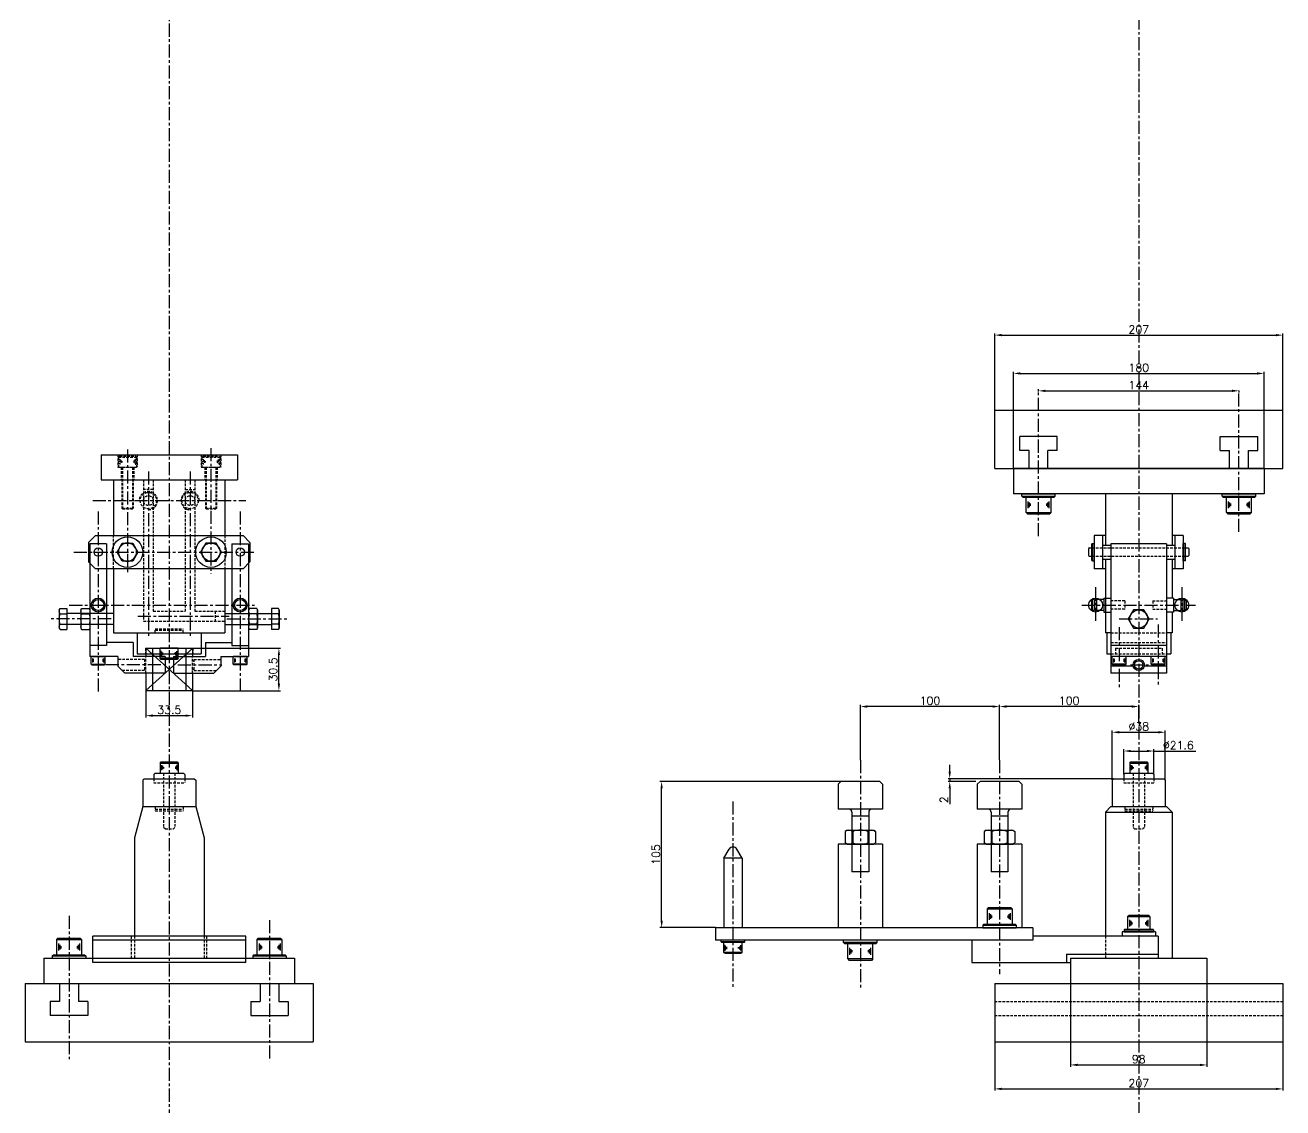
# Model space of a CAD drawing. Extents: x -13768 to 18086, y -10615 to 1188.
# Drawn here: x 9128 to 10031, y -3606 to -2828 of the extents above; entities that cross this region are included whole.
import ezdxf

# ---------------------------------------------------------------- set-up
doc = ezdxf.new("R2010")
doc.units = 0
doc.header["$LTSCALE"] = 7.5
doc.header["$MEASUREMENT"] = 0
doc.linetypes.add('CENTER', pattern=[2, 1.25, -0.25, 0.25, -0.25])
doc.linetypes.add('HIDDEN', pattern=[0.375, 0.25, -0.125])
doc.layers.get('0').update_dxf_attribs({"linetype": 'CONTINUOUS'})
doc.layers.get('DEFPOINTS').update_dxf_attribs({"linetype": 'CONTINUOUS'})
for name, color, linetype in [('CL', 1, 'CENTER'), ('CO', 3, 'CONTINUOUS'), ('CUPLA A SOLDAR', 5, 'CONTINUOUS'), ('FI', 1, 'CONTINUOUS'), ('OC', 1, 'HIDDEN')]:
    doc.layers.add(name, color=color, linetype=linetype)
doc.styles.add('ROMANS', font='ROMANS.SHX')
doc.dimstyles.new('2CON5', dxfattribs={"dimscale": 2.5, "dimtxt": 2.3, "dimasz": 2, "dimexe": 0.5, "dimexo": 0.0625, "dimgap": 0.5, "dimtad": 1, "dimdec": 4, "dimdsep": 46, "dimtxsty": 'ROMANS', "dimcen": -2, "dimclrt": 7, "dimadec": 0, "dimazin": 0, "dimtfac": 0.869565, "dimtdec": 4, "dimtmove": 0, "dimatfit": 3, "dimfxl": 1, "dimtolj": 1, "dimarcsym": 0})

# ---------------------------------------------------------------- blocks, each defined once
blk = doc.blocks.new('08912L')
for p, q in [((-6.5, 7.2), (-5.7, 8)), ((-6.5, 7.2), (-6.5, 0)), ((-6.5, 0), (6.5, 0)), ((-5.7, 8), (5.7, 8)), ((5.7, 8), (6.5, 7.2)), ((6.5, 7.2), (6.5, 0))]:
    blk.add_line(p, q)
at = {"color": 1}
for p, q in [((-6.5, 7.2), (6.5, 7.2)), ((-5.56, 5.75), (-5.56, 2.02)), ((-4.81, 5.13), (-4.81, 2.89)), ((-4.07, 4.39), (-4.07, 3.39)), ((4.52, 4.76), (4.52, 3.14)), ((5.26, 5.51), (5.26, 2.52)), ((5.76, 6.13), (5.76, 1.78))]:
    blk.add_line(p, q, dxfattribs=at)
blk = doc.blocks.new('06912L')
for p, q in [((-5, 5.5), (-4.5, 6)), ((-5, 5.5), (-5, 0)), ((-5, 0), (5, 0)), ((-4.5, 6), (4.5, 6)), ((5, 5.5), (4.5, 6)), ((5, 5.5), (5, 0))]:
    blk.add_line(p, q)
at = {"color": 1}
for p, q in [((-5, 5.5), (5, 5.5)), ((-3.95, 4.33), (-3.95, 1.3)), ((-3.49, 3.73), (-3.49, 1.75)), ((3.49, 3.73), (3.49, 1.75)), ((3.95, 4.33), (3.95, 1.3))]:
    blk.add_line(p, q, dxfattribs=at)
blk = doc.blocks.new('08934L')
for p, q in [((-6.5, 6.5), (-7.51, 5.92)), ((-7.51, 5.92), (-7.51, 0.58)), ((-6.5, 0), (-7.51, 0.58)), ((-6.5, 6.5), (-3.75, 6.5)), ((-6.5, 0), (-3.75, 0)), ((-3.75, 6.5), (3.75, 6.5)), ((-3.75, 5.92), (-3.75, 0.58)), ((-3.75, 0), (3.75, 0)), ((3.75, 6.5), (6.5, 6.5)), ((3.75, 5.92), (3.75, 0.58)), ((3.75, 0), (6.5, 0)), ((6.5, 6.5), (7.51, 5.92)), ((6.5, 0), (7.51, 0.58)), ((7.51, 5.92), (7.51, 0.58))]:
    blk.add_line(p, q)
for centre, radius, start, end in [((-5.63, 3.18), 3.32, 55.61575, 124.38425), ((-5.63, 3.32), 3.32, 235.61575, 304.38425), ((0, -5.92), 12.42, 72.41205, 107.58795), ((0, 12.42), 12.42, 252.41205, 287.58795), ((5.63, 3.18), 3.32, 55.61575, 124.38425), ((5.63, 3.32), 3.32, 235.61575, 304.38425)]:
    blk.add_arc(centre, radius, start, end)
blk = doc.blocks.new('08933L')
for p, q in [((-6.5, 5.5), (-7.51, 4.92)), ((-7.51, 4.92), (-7.51, 0)), ((-7.51, 0), (7.51, 0)), ((-6.5, 5.5), (-3.75, 5.5)), ((-3.75, 5.5), (3.75, 5.5)), ((-3.75, 4.92), (-3.75, 0)), ((3.75, 5.5), (6.5, 5.5)), ((3.75, 4.92), (3.75, 0)), ((6.5, 5.5), (7.51, 4.92)), ((7.51, 4.92), (7.51, 0))]:
    blk.add_line(p, q)
for centre, radius, start, end in [((-5.63, 2.18), 3.32, 55.61575, 124.38425), ((0, -6.92), 12.42, 72.41205, 107.58795), ((5.63, 2.18), 3.32, 55.61575, 124.38425)]:
    blk.add_arc(centre, radius, start, end)
blk = doc.blocks.new('08933S')
blk.add_lwpolyline([(-3.75, -6.5), (3.75, -6.5), (7.51, 0), (3.75, 6.5), (-3.75, 6.5), (-7.51, 0)], close=True)
at = {"color": 1}
blk.add_circle((0, 0), 6.5, dxfattribs=at)
blk = doc.blocks.new('08125')
for p, q in [((-8.5, 1.1), (-8, 1.6)), ((-8.5, 1.1), (-8.5, 0)), ((-8.5, 0), (8.5, 0)), ((-8, 1.6), (8, 1.6)), ((8, 1.6), (8.5, 1.1)), ((8.5, 1.1), (8.5, 0))]:
    blk.add_line(p, q)
at = {"color": 1}
blk.add_line((-8.5, 1.1), (8.5, 1.1), dxfattribs=at)
blk = doc.blocks.new('12125')
for p, q in [((-12, 1.7), (-11.2, 2.5)), ((-12, 1.7), (-12, 0)), ((-12, 0), (12, 0)), ((-11.2, 2.5), (11.2, 2.5)), ((11.2, 2.5), (12, 1.7)), ((12, 1.7), (12, 0))]:
    blk.add_line(p, q)
at = {"color": 1}
blk.add_line((-12, 1.7), (12, 1.7), dxfattribs=at)
blk = doc.blocks.new('12912L')
for p, q in [((-9, 11), (-8, 12)), ((-9, 11), (-9, 0)), ((-8, 12), (8, 12)), ((9, 11), (8, 12)), ((9, 11), (9, 0)), ((-9, 0), (9, 0))]:
    blk.add_line(p, q)
at = {"color": 1}
for p, q in [((-9, 11), (9, 11)), ((-7.47, 8.01), (-7.47, 3.03)), ((-6.47, 7.16), (-6.47, 3.89)), ((-5.76, 6.16), (-5.76, 4.6)), ((5.9, 6.16), (5.9, 4.6)), ((6.61, 7.16), (6.61, 3.89)), ((7.61, 8.01), (7.61, 3.03))]:
    blk.add_line(p, q, dxfattribs=at)
blk = doc.blocks.new('10125')
for p, q in [((-10.5, 1.5), (-10, 2)), ((-10.5, 1.5), (-10.5, 0)), ((-10.5, 0), (10.5, 0)), ((-10, 2), (10, 2)), ((10, 2), (10.5, 1.5)), ((10.5, 1.5), (10.5, 0))]:
    blk.add_line(p, q)
at = {"color": 1}
blk.add_line((-10.5, 1.5), (10.5, 1.5), dxfattribs=at)
blk = doc.blocks.new('10912L')
for p, q in [((-8, 9), (-7, 10)), ((-7, 10), (7, 10)), ((8, 9), (7, 10)), ((-8, 9), (-8, 0)), ((-8, 0), (8, 0)), ((8, 9), (8, 0))]:
    blk.add_line(p, q)
at = {"color": 1}
for p, q in [((-8, 9), (8, 9)), ((-6.61, 6.73), (-6.61, 1.75)), ((-5.62, 5.88), (-5.62, 2.61)), ((-4.91, 4.88), (-4.91, 3.32)), ((4.91, 4.88), (4.91, 3.32)), ((5.62, 5.88), (5.62, 2.61)), ((6.61, 6.73), (6.61, 1.75))]:
    blk.add_line(p, q, dxfattribs=at)
blk = doc.blocks.new('06125')
for p, q in [((-5.95, 1.6), (-6.25, 1.3)), ((-6.25, 1.3), (-6.25, 0)), ((-6.25, 0), (6.25, 0)), ((-5.95, 1.6), (5.95, 1.6)), ((5.95, 1.6), (6.25, 1.3)), ((6.25, 1.3), (6.25, 0))]:
    blk.add_line(p, q)
at = {"color": 1}
blk.add_line((-6.25, 1.3), (6.25, 1.3), dxfattribs=at)
blk = doc.blocks.new('*D604')
at = {"layer": 'CO', "color": 0, "lineweight": -2}
for p, q in [((9824.15, -3104.52), (9824.15, -3049.55)), ((9829.15, -3050.8), (10026.15, -3050.8)), ((10031.15, -3104.52), (10031.15, -3049.55))]:
    blk.add_line(p, q, dxfattribs=at)
at = {"layer": 'CO', "color": 0}
for points in [[(9829.15, -3049.97), (9829.15, -3051.63), (9824.15, -3050.8)], [(10026.15, -3049.97), (10026.15, -3051.63), (10031.15, -3050.8)]]:
    blk.add_solid(points, dxfattribs=at)
at = {"layer": 'DEFPOINTS', "color": 0}
for p in [(10031.15, -3050.8), (9824.15, -3104.68), (10031.15, -3104.68)]:
    blk.add_point(p, dxfattribs=at)
at = {"layer": 'CO', "color": 7, "insert": (9927.65, -3046.68), "char_height": 5.75, "attachment_point": 5, "style": 'ROMANS'}
blk.add_mtext('\\A1;207', dxfattribs=at)
blk = doc.blocks.new('*D605')
at = {"layer": 'CO', "color": 0, "lineweight": -2}
for p, q in [((9824.15, -3558.57), (9824.15, -3593.47)), ((10031.15, -3558.57), (10031.15, -3593.47)), ((9829.15, -3592.22), (10026.15, -3592.22))]:
    blk.add_line(p, q, dxfattribs=at)
at = {"layer": 'CO', "color": 0}
for points in [[(9829.15, -3591.39), (9829.15, -3593.05), (9824.15, -3592.22)], [(10026.15, -3591.39), (10026.15, -3593.05), (10031.15, -3592.22)]]:
    blk.add_solid(points, dxfattribs=at)
at = {"layer": 'DEFPOINTS', "color": 0}
for p in [(9824.15, -3558.41), (10031.15, -3558.41), (10031.15, -3592.22)]:
    blk.add_point(p, dxfattribs=at)
at = {"layer": 'CO', "color": 7, "insert": (9927.65, -3588.1), "char_height": 5.75, "attachment_point": 5, "style": 'ROMANS'}
blk.add_mtext('\\A1;207', dxfattribs=at)
blk = doc.blocks.new('*D606')
at = {"layer": 'CO', "color": 0, "lineweight": -2}
for p, q in [((9878.65, -3516.57), (9878.65, -3576.26)), ((9976.65, -3516.57), (9976.65, -3576.26)), ((9883.65, -3575.01), (9971.65, -3575.01))]:
    blk.add_line(p, q, dxfattribs=at)
at = {"layer": 'CO', "color": 0}
for points in [[(9883.65, -3574.17), (9883.65, -3575.84), (9878.65, -3575.01)], [(9971.65, -3574.17), (9971.65, -3575.84), (9976.65, -3575.01)]]:
    blk.add_solid(points, dxfattribs=at)
at = {"layer": 'DEFPOINTS', "color": 0}
for p in [(9878.65, -3516.41), (9976.65, -3516.41), (9976.65, -3575.01)]:
    blk.add_point(p, dxfattribs=at)
at = {"layer": 'CO', "color": 7, "insert": (9927.65, -3570.88), "char_height": 5.75, "attachment_point": 5, "style": 'ROMANS'}
blk.add_mtext('\\A1;98', dxfattribs=at)
blk = doc.blocks.new('*D607')
at = {"layer": 'CO', "color": 0, "lineweight": -2}
for p, q in [((9837.65, -3146.52), (9837.65, -3077.06)), ((9842.65, -3078.31), (10012.65, -3078.31)), ((10017.65, -3146.52), (10017.65, -3077.06))]:
    blk.add_line(p, q, dxfattribs=at)
at = {"layer": 'CO', "color": 0}
for points in [[(9842.65, -3077.48), (9842.65, -3079.15), (9837.65, -3078.31)], [(10012.65, -3077.48), (10012.65, -3079.15), (10017.65, -3078.31)]]:
    blk.add_solid(points, dxfattribs=at)
at = {"layer": 'DEFPOINTS', "color": 0}
for p in [(10017.65, -3078.31), (9837.65, -3146.68), (10017.65, -3146.68)]:
    blk.add_point(p, dxfattribs=at)
at = {"layer": 'CO', "color": 7, "insert": (9927.65, -3074.19), "char_height": 5.75, "attachment_point": 5, "style": 'ROMANS'}
blk.add_mtext('\\A1;180', dxfattribs=at)
blk = doc.blocks.new('*D608')
at = {"layer": 'CO', "color": 0, "lineweight": -2}
for p, q in [((9855.65, -3091.19), (9855.65, -3089.57)), ((9860.65, -3090.82), (9994.65, -3090.82)), ((9999.65, -3090.84), (9999.65, -3092.07))]:
    blk.add_line(p, q, dxfattribs=at)
at = {"layer": 'CO', "color": 0}
for points in [[(9860.65, -3089.98), (9860.65, -3091.65), (9855.65, -3090.82)], [(9994.65, -3089.98), (9994.65, -3091.65), (9999.65, -3090.82)]]:
    blk.add_solid(points, dxfattribs=at)
at = {"layer": 'DEFPOINTS', "color": 0}
for p in [(9855.65, -3091.34), (9999.65, -3090.69), (9999.65, -3090.82)]:
    blk.add_point(p, dxfattribs=at)
at = {"layer": 'CO', "color": 7, "insert": (9927.65, -3086.69), "char_height": 5.75, "attachment_point": 5, "style": 'ROMANS'}
blk.add_mtext('\\A1;144', dxfattribs=at)
blk = doc.blocks.new('*D609')
at = {"layer": 'CO', "color": 0, "lineweight": -2}
for p, q in [((9908.65, -3370.26), (9908.65, -3334.8)), ((9913.65, -3336.05), (9941.65, -3336.05)), ((9946.65, -3370.26), (9946.65, -3334.8))]:
    blk.add_line(p, q, dxfattribs=at)
at = {"layer": 'CO', "color": 0}
for points in [[(9913.65, -3335.21), (9913.65, -3336.88), (9908.65, -3336.05)], [(9941.65, -3335.21), (9941.65, -3336.88), (9946.65, -3336.05)]]:
    blk.add_solid(points, dxfattribs=at)
at = {"layer": 'DEFPOINTS', "color": 0}
for p in [(9946.65, -3336.05), (9908.65, -3370.41), (9946.65, -3370.41)]:
    blk.add_point(p, dxfattribs=at)
at = {"layer": 'CO', "color": 7, "insert": (9927.65, -3331.92), "char_height": 5.75, "attachment_point": 5, "style": 'ROMANS'}
blk.add_mtext('\\A1;%%C38', dxfattribs=at)
blk = doc.blocks.new('*D610')
at = {"layer": 'CO', "color": 0, "lineweight": -2}
for p, q in [((9916.85, -3366.26), (9916.85, -3348.28)), ((9921.85, -3349.53), (9933.45, -3349.53)), ((9938.45, -3366.26), (9938.45, -3348.28)), ((9938.45, -3349.53), (9968.68, -3349.53))]:
    blk.add_line(p, q, dxfattribs=at)
at = {"layer": 'CO', "color": 0}
for points in [[(9921.85, -3348.7), (9921.85, -3350.36), (9916.85, -3349.53)], [(9933.45, -3348.7), (9933.45, -3350.36), (9938.45, -3349.53)]]:
    blk.add_solid(points, dxfattribs=at)
at = {"layer": 'DEFPOINTS', "color": 0}
for p in [(9938.45, -3349.53), (9916.85, -3366.41), (9938.45, -3366.41)]:
    blk.add_point(p, dxfattribs=at)
at = {"layer": 'CO', "color": 7, "insert": (9956.07, -3345.41), "char_height": 5.75, "attachment_point": 5, "style": 'ROMANS'}
blk.add_mtext('\\A1;%%C21.6', dxfattribs=at)
blk = doc.blocks.new('*D611')
at = {"layer": 'CO', "color": 0, "lineweight": -2}
for p, q in [((9791.87, -3364.41), (9791.87, -3359.41)), ((9909.5, -3369.41), (9790.62, -3369.41)), ((9791.87, -3369.41), (9791.87, -3371.41)), ((9810.5, -3371.41), (9790.62, -3371.41)), ((9791.87, -3376.41), (9791.87, -3387.75))]:
    blk.add_line(p, q, dxfattribs=at)
at = {"layer": 'CO', "color": 0}
for points in [[(9791.03, -3364.41), (9792.7, -3364.41), (9791.87, -3369.41)], [(9791.03, -3376.41), (9792.7, -3376.41), (9791.87, -3371.41)]]:
    blk.add_solid(points, dxfattribs=at)
at = {"layer": 'DEFPOINTS', "color": 0}
for p in [(9909.65, -3369.41), (9791.87, -3371.41), (9810.65, -3371.41)]:
    blk.add_point(p, dxfattribs=at)
at = {"layer": 'CO', "color": 7, "insert": (9787.74, -3384.58), "char_height": 5.75, "attachment_point": 5, "rotation": 90, "style": 'ROMANS'}
blk.add_mtext('\\A1;2', dxfattribs=at)
blk = doc.blocks.new('*D612')
at = {"layer": 'CO', "color": 0, "lineweight": -2}
for p, q in [((9827.65, -3355.95), (9827.65, -3316.33)), ((9922.65, -3317.58), (9832.65, -3317.58)), ((9927.65, -3328.89), (9927.65, -3316.33))]:
    blk.add_line(p, q, dxfattribs=at)
at = {"layer": 'CO', "color": 0}
for points in [[(9832.65, -3316.74), (9832.65, -3318.41), (9827.65, -3317.58)], [(9922.65, -3316.74), (9922.65, -3318.41), (9927.65, -3317.58)]]:
    blk.add_solid(points, dxfattribs=at)
at = {"layer": 'DEFPOINTS', "color": 0}
for p in [(9827.65, -3317.58), (9927.65, -3329.05), (9827.65, -3356.11)]:
    blk.add_point(p, dxfattribs=at)
at = {"layer": 'CO', "color": 7, "insert": (9877.65, -3313.45), "char_height": 5.75, "attachment_point": 5, "style": 'ROMANS'}
blk.add_mtext('\\A1;100', dxfattribs=at)
blk = doc.blocks.new('*D613')
at = {"layer": 'CO', "color": 0, "lineweight": -2}
for p, q in [((9727.65, -3356.03), (9727.65, -3316.33)), ((9822.65, -3317.58), (9732.65, -3317.58)), ((9827.65, -3355.79), (9827.65, -3316.33))]:
    blk.add_line(p, q, dxfattribs=at)
at = {"layer": 'CO', "color": 0}
for points in [[(9732.65, -3316.74), (9732.65, -3318.41), (9727.65, -3317.58)], [(9822.65, -3316.74), (9822.65, -3318.41), (9827.65, -3317.58)]]:
    blk.add_solid(points, dxfattribs=at)
at = {"layer": 'DEFPOINTS', "color": 0}
for p in [(9727.65, -3317.58), (9727.65, -3356.18), (9827.65, -3355.95)]:
    blk.add_point(p, dxfattribs=at)
at = {"layer": 'CO', "color": 7, "insert": (9777.65, -3313.45), "char_height": 5.75, "attachment_point": 5, "style": 'ROMANS'}
blk.add_mtext('\\A1;100', dxfattribs=at)
blk = doc.blocks.new('*D614')
at = {"layer": 'CO', "color": 0, "lineweight": -2}
for p, q in [((9713.5, -3371.41), (9583.67, -3371.41)), ((9584.92, -3471.41), (9584.92, -3376.41)), ((9623.5, -3476.41), (9583.67, -3476.41))]:
    blk.add_line(p, q, dxfattribs=at)
at = {"layer": 'CO', "color": 0}
for points in [[(9584.09, -3376.41), (9585.76, -3376.41), (9584.92, -3371.41)], [(9584.09, -3471.41), (9585.76, -3471.41), (9584.92, -3476.41)]]:
    blk.add_solid(points, dxfattribs=at)
at = {"layer": 'DEFPOINTS', "color": 0}
for p in [(9584.92, -3371.41), (9713.65, -3371.41), (9623.65, -3476.41)]:
    blk.add_point(p, dxfattribs=at)
at = {"layer": 'CO', "color": 7, "insert": (9580.8, -3423.91), "char_height": 5.75, "attachment_point": 5, "rotation": 90, "style": 'ROMANS'}
blk.add_mtext('\\A1;105', dxfattribs=at)
blk = doc.blocks.new('*D615')
at = {"layer": 'CO', "color": 0, "lineweight": -2}
for p, q in [((9214.45, -3306.33), (9214.45, -3325.37)), ((9247.95, -3306.33), (9247.95, -3325.37)), ((9219.45, -3324.12), (9242.95, -3324.12))]:
    blk.add_line(p, q, dxfattribs=at)
at = {"layer": 'CO', "color": 0}
for points in [[(9219.45, -3323.29), (9219.45, -3324.96), (9214.45, -3324.12)], [(9242.95, -3323.29), (9242.95, -3324.96), (9247.95, -3324.12)]]:
    blk.add_solid(points, dxfattribs=at)
at = {"layer": 'DEFPOINTS', "color": 0}
for p in [(9214.45, -3306.18), (9247.95, -3306.18), (9247.95, -3324.12)]:
    blk.add_point(p, dxfattribs=at)
at = {"layer": 'CO', "color": 7, "insert": (9231.2, -3320), "char_height": 5.75, "attachment_point": 5, "style": 'ROMANS'}
blk.add_mtext('\\A1;33.5', dxfattribs=at)
blk = doc.blocks.new('*D616')
at = {"layer": 'CO', "color": 0, "lineweight": -2}
for p, q in [((9248.1, -3275.68), (9311.21, -3275.68)), ((9309.96, -3301.18), (9309.96, -3280.68)), ((9248.1, -3306.18), (9311.21, -3306.18))]:
    blk.add_line(p, q, dxfattribs=at)
at = {"layer": 'CO', "color": 0}
for points in [[(9309.13, -3280.68), (9310.79, -3280.68), (9309.96, -3275.68)], [(9309.13, -3301.18), (9310.79, -3301.18), (9309.96, -3306.18)]]:
    blk.add_solid(points, dxfattribs=at)
at = {"layer": 'DEFPOINTS', "color": 0}
for p in [(9247.95, -3275.68), (9309.96, -3275.68), (9247.95, -3306.18)]:
    blk.add_point(p, dxfattribs=at)
at = {"layer": 'CO', "color": 7, "insert": (9305.83, -3290.93), "char_height": 5.75, "attachment_point": 5, "rotation": 90, "style": 'ROMANS'}
blk.add_mtext('\\A1;30.5', dxfattribs=at)
blk = doc.blocks.new('12934L')
for p, q in [((-9.5, 10), (-10.97, 9.15)), ((-10.97, 9.15), (-10.97, 0.85)), ((-9.5, 10), (-5.48, 10)), ((-5.48, 10), (5.48, 10)), ((-5.48, 9.15), (-5.48, 0.85)), ((5.48, 10), (9.5, 10)), ((5.48, 9.15), (5.48, 0.85)), ((9.5, 10), (10.97, 9.15)), ((10.97, 9.15), (10.97, 0.85)), ((-9.5, 0), (-10.97, 0.85)), ((-9.5, 0), (-5.48, 0)), ((-5.48, 0), (5.48, 0)), ((5.48, 0), (9.5, 0)), ((9.5, 0), (10.97, 0.85))]:
    blk.add_line(p, q)
for centre, radius, start, end in [((-8.23, 5.14), 4.86, 55.61575, 124.38425), ((0, -8.15), 18.15, 72.41205, 107.58795), ((8.23, 5.14), 4.86, 55.61575, 124.38425), ((-8.23, 4.86), 4.86, 235.61575, 304.38425), ((0, 18.15), 18.15, 252.41205, 287.58795), ((8.23, 4.86), 4.86, 235.61575, 304.38425)]:
    blk.add_arc(centre, radius, start, end)

msp = doc.modelspace()

# ---------------------------------------------------------------- linework, layer by layer
for p, q in [((9824.15354, -3146.67667), (9824.15354, -3104.67667)), ((9824.15354, -3104.67667), (10031.15354, -3104.67667)), ((10031.15354, -3146.67667), (10031.15354, -3104.67667)), ((9842.15354, -3133.67667), (9842.15354, -3123.67667)), ((9869.15354, -3123.67667), (9842.15354, -3123.67667)), ((9869.15354, -3133.67667), (9869.15354, -3123.67667)), ((9986.15354, -3133.67667), (9986.15354, -3123.67667)), ((9986.15354, -3123.67667), (10013.15354, -3123.67667)), ((10013.15354, -3133.67667), (10013.15354, -3123.67667)), ((9848.90354, -3133.67667), (9842.15354, -3133.67667)), ((9848.90354, -3146.67667), (9848.90354, -3133.67667)), ((9862.40354, -3146.67667), (9862.40354, -3133.67667)), ((9869.15354, -3133.67667), (9862.40354, -3133.67667)), ((9986.15354, -3133.67667), (9992.90354, -3133.67667)), ((9992.90354, -3146.67667), (9992.90354, -3133.67667)), ((10006.40354, -3146.67667), (10006.40354, -3133.67667)), ((10006.40354, -3133.67667), (10013.15354, -3133.67667)), ((9182.19621, -3136.67667), (9182.19621, -3154.67667)), ((9182.19621, -3136.67667), (9280.19621, -3136.67667)), ((9280.19621, -3136.67667), (9280.19621, -3154.67667)), ((9824.15354, -3146.67667), (10031.15354, -3146.67667)), ((9837.65354, -3146.67667), (9837.65354, -3164.67667)), ((10017.65354, -3146.67667), (9837.65354, -3146.67667)), ((10017.65354, -3146.67667), (10017.65354, -3164.67667)), ((9182.19621, -3154.67667), (9280.19621, -3154.67667)), ((9191.19621, -3154.67667), (9191.19621, -3194.67667)), ((9271.19621, -3154.67667), (9271.19621, -3194.67667)), ((10017.65354, -3164.67667), (9837.65354, -3164.67667)), ((9903.65354, -3164.67667), (9903.65354, -3201.67667)), ((9951.65354, -3164.67667), (9951.65354, -3201.67667)), ((9173.19621, -3199.67667), (9178.19621, -3194.67667)), ((9178.19621, -3194.67667), (9284.19621, -3194.67667)), ((9289.19621, -3199.67667), (9284.19621, -3194.67667)), ((9903.65354, -3194.67667), (9895.65354, -3194.67667)), ((9895.65354, -3194.67667), (9895.65354, -3218.67667)), ((9901.65354, -3194.67667), (9901.65354, -3218.67667)), ((9959.65354, -3194.67667), (9951.65354, -3194.67667)), ((9953.65354, -3194.67667), (9953.65354, -3218.67667)), ((9959.65354, -3194.67667), (9959.65354, -3218.67667)), ((9173.19621, -3199.67667), (9173.19621, -3213.67667)), ((9174.19621, -3200.67667), (9174.19621, -3281.67667)), ((9186.19621, -3200.67667), (9174.19621, -3200.67667)), ((9186.19621, -3200.67667), (9186.19621, -3273.67667)), ((9276.19621, -3200.67667), (9276.19621, -3273.67667)), ((9276.19621, -3200.67667), (9288.19621, -3200.67667)), ((9288.19621, -3200.67667), (9288.19621, -3281.67667)), ((9289.19621, -3199.67667), (9289.19621, -3213.67667)), ((9892.15354, -3203.67667), (9891.65354, -3204.17667)), ((9891.65354, -3204.17667), (9891.65354, -3209.17667)), ((9892.15354, -3203.67667), (9894.05354, -3203.67667)), ((9901.65354, -3201.67667), (9907.65354, -3201.67667)), ((9947.65354, -3200.67667), (9907.65354, -3200.67667)), ((9907.65354, -3200.67667), (9907.65354, -3293.67667)), ((9947.65354, -3200.67667), (9947.65354, -3293.67667)), ((9947.65354, -3201.67667), (9953.65354, -3201.67667)), ((9961.25354, -3203.67667), (9963.15354, -3203.67667)), ((9963.65354, -3204.17667), (9963.15354, -3203.67667)), ((9963.65354, -3204.17667), (9963.65354, -3209.17667)), ((9173.19621, -3213.67667), (9178.19621, -3218.67667)), ((9289.19621, -3213.67667), (9284.19621, -3218.67667)), ((9891.65354, -3209.17667), (9892.15354, -3209.67667)), ((9892.15354, -3209.67667), (9894.05354, -3209.67667)), ((9901.65354, -3211.67667), (9907.65354, -3211.67667)), ((9903.65354, -3211.67667), (9903.65354, -3264.67667)), ((9947.65354, -3211.67667), (9953.65354, -3211.67667)), ((9951.65354, -3211.67667), (9951.65354, -3239.67667)), ((9961.25354, -3209.67667), (9963.15354, -3209.67667)), ((9963.15354, -3209.67667), (9963.65354, -3209.17667)), ((9284.19621, -3218.67667), (9178.19621, -3218.67667)), ((9191.19621, -3218.67667), (9191.19621, -3264.67667)), ((9271.19621, -3218.67667), (9271.19621, -3264.67667)), ((9903.65354, -3218.67667), (9895.65354, -3218.67667)), ((9959.65354, -3218.67667), (9951.65354, -3218.67667)), ((9893.65354, -3241.67667), (9894.65354, -3240.67667)), ((9893.65354, -3241.67667), (9893.65354, -3247.67667)), ((9895.90354, -3240.67667), (9894.65354, -3240.67667)), ((9894.65354, -3248.67667), (9894.65354, -3240.67667)), ((9895.90354, -3240.67667), (9895.90354, -3248.67667)), ((9902.65354, -3240.67667), (9897.40354, -3240.67667)), ((9897.40354, -3240.67667), (9897.40354, -3248.67667)), ((9902.65354, -3239.67667), (9902.65354, -3249.67667)), ((9902.65354, -3239.67667), (9907.65354, -3239.67667)), ((9952.65354, -3239.67667), (9947.65354, -3239.67667)), ((9952.65354, -3239.67667), (9952.65354, -3249.67667)), ((9952.65354, -3240.67667), (9957.90354, -3240.67667)), ((9957.90354, -3240.67667), (9957.90354, -3248.67667)), ((9959.40354, -3240.67667), (9960.65354, -3240.67667)), ((9959.40354, -3240.67667), (9959.40354, -3248.67667)), ((9961.65354, -3241.67667), (9960.65354, -3240.67667)), ((9960.65354, -3248.67667), (9960.65354, -3240.67667)), ((9961.65354, -3241.67667), (9961.65354, -3247.67667)), ((9191.19621, -3250.67667), (9157.69621, -3250.67667)), ((9271.19621, -3250.67667), (9304.69621, -3250.67667)), ((9894.65354, -3248.67667), (9893.65354, -3247.67667)), ((9895.90354, -3248.67667), (9894.65354, -3248.67667)), ((9902.65354, -3248.67667), (9897.40354, -3248.67667)), ((9902.65354, -3249.67667), (9907.65354, -3249.67667)), ((9952.65354, -3249.67667), (9947.65354, -3249.67667)), ((9951.65354, -3249.67667), (9951.65354, -3264.67667)), ((9952.65354, -3248.67667), (9957.90354, -3248.67667)), ((9959.40354, -3248.67667), (9960.65354, -3248.67667)), ((9960.65354, -3248.67667), (9961.65354, -3247.67667)), ((9191.19621, -3258.67667), (9157.69621, -3258.67667)), ((9271.19621, -3258.67667), (9304.69621, -3258.67667)), ((9191.19621, -3264.67667), (9271.19621, -3264.67667)), ((9208.19621, -3264.67667), (9208.19621, -3279.67667)), ((9254.19621, -3264.67667), (9254.19621, -3279.67667)), ((9907.65354, -3264.67667), (9903.65354, -3264.67667)), ((9904.65354, -3264.67667), (9904.65354, -3279.67667)), ((9951.65354, -3264.67667), (9947.65354, -3264.67667)), ((9950.65354, -3264.67667), (9950.65354, -3279.67667)), ((9186.19621, -3273.67667), (9174.19621, -3273.67667)), ((9205.19621, -3271.67667), (9186.19621, -3271.67667)), ((9205.19621, -3271.67667), (9205.19621, -3281.67667)), ((9257.19621, -3271.67667), (9276.19621, -3271.67667)), ((9257.19621, -3271.67667), (9257.19621, -3281.67667)), ((9276.19621, -3273.67667), (9288.19621, -3273.67667)), ((9947.65354, -3273.67667), (9907.65354, -3273.67667)), ((9194.19621, -3281.67667), (9174.19621, -3281.67667)), ((9194.19621, -3281.67667), (9194.19621, -3288.67667)), ((9228.19621, -3281.67667), (9205.19621, -3281.67667)), ((9208.19621, -3279.67667), (9254.19621, -3279.67667)), ((9228.19621, -3281.67667), (9228.19621, -3293.67667)), ((9234.19621, -3281.67667), (9257.19621, -3281.67667)), ((9234.19621, -3281.67667), (9234.19621, -3293.67667)), ((9268.19621, -3281.67667), (9288.19621, -3281.67667)), ((9268.19621, -3281.67667), (9268.19621, -3288.67667)), ((9904.65354, -3279.67667), (9907.65354, -3279.67667)), ((9947.65354, -3281.67667), (9907.65354, -3281.67667)), ((9947.65354, -3279.67667), (9950.65354, -3279.67667)), ((9194.19621, -3288.67667), (9199.19621, -3293.67667)), ((9228.19621, -3293.67667), (9199.19621, -3293.67667)), ((9234.19621, -3293.67667), (9263.19621, -3293.67667)), ((9268.19621, -3288.67667), (9263.19621, -3293.67667)), ((9923.78056, -3288.67667), (9907.65354, -3288.67667)), ((9947.65354, -3293.67667), (9907.65354, -3293.67667)), ((9947.65354, -3288.67667), (9931.52652, -3288.67667)), ((9213.19621, -3369.41462), (9212.19621, -3370.41462)), ((9213.19621, -3369.41462), (9249.19621, -3369.41462)), ((9221.04621, -3365.41462), (9220.04621, -3366.41462)), ((9220.04621, -3366.41462), (9220.04621, -3369.41462)), ((9221.04621, -3365.41462), (9241.34621, -3365.41462)), ((9241.34621, -3365.41462), (9242.34621, -3366.41462)), ((9242.34621, -3366.41462), (9242.34621, -3369.41462)), ((9249.19621, -3369.41462), (9250.19621, -3370.41462)), ((9909.65354, -3369.41462), (9908.65354, -3370.41462)), ((9909.65354, -3369.41462), (9945.65354, -3369.41462)), ((9917.85354, -3365.41462), (9916.85354, -3366.41462)), ((9916.85354, -3366.41462), (9916.85354, -3369.41462)), ((9917.85354, -3365.41462), (9937.45354, -3365.41462)), ((9937.45354, -3365.41462), (9938.45354, -3366.41462)), ((9938.45354, -3366.41462), (9938.45354, -3369.41462)), ((9945.65354, -3369.41462), (9946.65354, -3370.41462)), ((9212.19621, -3370.41462), (9212.19621, -3389.41462)), ((9250.19621, -3370.41462), (9250.19621, -3389.41462)), ((9713.65354, -3371.41462), (9711.65354, -3373.41462)), ((9711.65354, -3373.41462), (9711.65354, -3391.41462)), ((9741.65354, -3371.41462), (9713.65354, -3371.41462)), ((9741.65354, -3371.41462), (9743.65354, -3373.41462)), ((9743.65354, -3373.41462), (9743.65354, -3391.41462)), ((9813.65354, -3371.41462), (9811.65354, -3373.41462)), ((9811.65354, -3373.41462), (9811.65354, -3391.41462)), ((9841.65354, -3371.41462), (9813.65354, -3371.41462)), ((9841.65354, -3371.41462), (9843.65354, -3373.41462)), ((9843.65354, -3373.41462), (9843.65354, -3391.41462)), ((9908.65354, -3370.41462), (9908.65354, -3389.41462)), ((9946.65354, -3370.41462), (9946.65354, -3389.41462)), ((9212.19621, -3389.41462), (9206.19621, -3411.80693)), ((9212.19621, -3389.41462), (9250.19621, -3389.41462)), ((9250.19621, -3389.41462), (9256.19621, -3411.80693)), ((9743.65354, -3391.41462), (9711.65354, -3391.41462)), ((9721.65354, -3393.41462), (9721.65354, -3436.41462)), ((9733.65354, -3393.41462), (9733.65354, -3436.41462)), ((9843.65354, -3391.41462), (9811.65354, -3391.41462)), ((9821.65354, -3393.41462), (9821.65354, -3436.41462)), ((9833.65354, -3393.41462), (9833.65354, -3436.41462)), ((9907.65354, -3389.41462), (9903.65354, -3393.41462)), ((9903.65354, -3393.41462), (9903.65354, -3482.41462)), ((9903.65354, -3393.41462), (9951.65354, -3393.41462)), ((9907.65354, -3389.41462), (9947.65354, -3389.41462)), ((9947.65354, -3389.41462), (9951.65354, -3393.41462)), ((9951.65354, -3393.41462), (9951.65354, -3498.41462)), ((9206.19621, -3411.80693), (9206.19621, -3482.41462)), ((9256.19621, -3411.80693), (9256.19621, -3482.41462)), ((9629.65354, -3426.41462), (9633.40632, -3419.91462)), ((9636.30269, -3418.41462), (9636.00439, -3418.41462)), ((9642.65354, -3426.41462), (9638.90076, -3419.91462)), ((9711.65354, -3416.41462), (9711.65354, -3476.41462)), ((9743.65354, -3416.41462), (9711.65354, -3416.41462)), ((9743.65354, -3416.41462), (9743.65354, -3476.41462)), ((9843.65354, -3416.41462), (9811.65354, -3416.41462)), ((9811.65354, -3416.41462), (9811.65354, -3476.41462)), ((9843.65354, -3416.41462), (9843.65354, -3476.41462)), ((9642.65354, -3426.41462), (9629.65354, -3426.41462)), ((9629.65354, -3426.41462), (9629.65354, -3476.41462)), ((9642.65354, -3426.41462), (9642.65354, -3476.41462)), ((9733.65354, -3436.41462), (9721.65354, -3436.41462)), ((9833.65354, -3436.41462), (9821.65354, -3436.41462)), ((9851.65354, -3476.41462), (9623.65354, -3476.41462)), ((9623.65354, -3476.41462), (9623.65354, -3485.41462)), ((9851.65354, -3476.41462), (9851.65354, -3485.41462)), ((9286.19621, -3482.41462), (9176.19621, -3482.41462)), ((9176.19621, -3501.41462), (9176.19621, -3482.41462)), ((9286.19621, -3485.41462), (9176.19621, -3485.41462)), ((9286.19621, -3501.41462), (9286.19621, -3482.41462)), ((9851.65354, -3485.41462), (9623.65354, -3485.41462)), ((9807.65354, -3485.41462), (9807.65354, -3501.41462)), ((9941.65354, -3482.41462), (9851.65354, -3482.41462)), ((9915.65354, -3479.41462), (9915.65354, -3482.41462)), ((9939.65354, -3479.41462), (9915.65354, -3479.41462)), ((9939.65354, -3479.41462), (9939.65354, -3482.41462)), ((9941.65354, -3482.41462), (9941.65354, -3498.41462)), ((9875.65354, -3495.41462), (9941.65354, -3495.41462)), ((9875.65354, -3495.41462), (9875.65354, -3501.41462)), ((9141.19621, -3498.41462), (9321.19621, -3498.41462)), ((9141.19621, -3498.41462), (9141.19621, -3516.41462)), ((9286.19621, -3501.41462), (9176.19621, -3501.41462)), ((9321.19621, -3498.41462), (9321.19621, -3516.41462)), ((9807.65354, -3501.41462), (9878.65354, -3501.41462)), ((9878.65354, -3498.41462), (9878.65354, -3516.41462)), ((9878.65354, -3498.41462), (9976.65354, -3498.41462)), ((9976.65354, -3498.41462), (9976.65354, -3516.41462)), ((9127.69621, -3516.41462), (9334.69621, -3516.41462)), ((9127.69621, -3516.41462), (9127.69621, -3558.41462)), ((9152.44621, -3516.41462), (9152.44621, -3529.41462)), ((9165.94621, -3516.41462), (9165.94621, -3529.41462)), ((9296.44621, -3516.41462), (9296.44621, -3529.41462)), ((9309.94621, -3516.41462), (9309.94621, -3529.41462)), ((9334.69621, -3516.41462), (9334.69621, -3558.41462)), ((9824.15354, -3516.41462), (9824.15354, -3558.41462)), ((9824.15354, -3516.41462), (10031.15354, -3516.41462)), ((10031.15354, -3516.41462), (10031.15354, -3558.41462)), ((9145.69621, -3529.41462), (9145.69621, -3539.41462)), ((9152.44621, -3529.41462), (9145.69621, -3529.41462)), ((9172.69621, -3529.41462), (9165.94621, -3529.41462)), ((9172.69621, -3529.41462), (9172.69621, -3539.41462)), ((9289.69621, -3529.41462), (9289.69621, -3539.41462)), ((9289.69621, -3529.41462), (9296.44621, -3529.41462)), ((9309.94621, -3529.41462), (9316.69621, -3529.41462)), ((9316.69621, -3529.41462), (9316.69621, -3539.41462)), ((9172.69621, -3539.41462), (9145.69621, -3539.41462)), ((9289.69621, -3539.41462), (9316.69621, -3539.41462)), ((9127.69621, -3558.41462), (9334.69621, -3558.41462)), ((9824.15354, -3558.41462), (10031.15354, -3558.41462))]:
    msp.add_line(p, q)
for centre, radius in [((9201.19621, -3206.67667), 11), ((9261.19621, -3206.67667), 11), ((9180.19621, -3206.67667), 3), ((9282.19621, -3206.67667), 3), ((9180.19621, -3244.67667), 5), ((9180.19621, -3244.67667), 4), ((9282.19621, -3244.67667), 5), ((9282.19621, -3244.67667), 4), ((9896.65354, -3244.67667), 5), ((9958.65354, -3244.67667), 5), ((9927.65354, -3287.67667), 4), ((9927.65354, -3287.67667), 3)]:
    msp.add_circle(centre, radius)
for centre, radius, start, end in [((9896.65354, -3240.67667), 0.75, 180, 360), ((9958.65354, -3240.67667), 0.75, 180, 0), ((9896.65354, -3248.67667), 0.75, 0, 180), ((9958.65354, -3248.67667), 0.75, 0, 180), ((9719.65354, -3393.41462), 2, 0, 90), ((9735.65354, -3393.41462), 2, 90, 180), ((9819.65354, -3393.41462), 2, 0, 90), ((9835.65354, -3393.41462), 2, 90, 180), ((9636.00439, -3421.41462), 3, 90, 150), ((9636.30269, -3421.41462), 3, 30, 90)]:
    msp.add_arc(centre, radius, start, end)
at = {"layer": 'CL'}
for p, q in [((9927.65354, -2416.82258), (9927.65354, -4936.83312)), ((9231.19621, -2782.04215), (9231.19621, -5179.30915)), ((9855.65354, -3195.23625), (9855.65354, -3091.3427)), ((9999.65354, -3192.11453), (9999.65354, -3090.68517)), ((9201.19621, -3133.01237), (9201.19621, -3221.79129)), ((9261.19621, -3131.89315), (9261.19621, -3222.10434)), ((9216.19621, -3148.68089), (9216.19621, -3268.64774)), ((9246.19621, -3148.68089), (9246.19621, -3268.64774)), ((9176.19621, -3169.67667), (9286.19621, -3169.67667)), ((9180.19621, -3177.39675), (9180.19621, -3307.29922)), ((9282.19621, -3177.39675), (9282.19621, -3307.29922)), ((9162.60455, -3206.67667), (9292.21394, -3206.67667)), ((9896.65354, -3231.73962), (9896.65354, -3257.78781)), ((9958.65354, -3231.73962), (9958.65354, -3257.78781)), ((9159.40901, -3244.67667), (9294.0153, -3244.67667)), ((9886.70863, -3244.67667), (9968.45126, -3244.67667)), ((9189.49154, -3254.67667), (9146.50146, -3254.67667)), ((9208.58474, -3252.67667), (9274.20399, -3252.67667)), ((9272.52917, -3254.67667), (9315.89096, -3254.67667)), ((9913.59372, -3254.67667), (9941.16986, -3254.67667)), ((9913.65354, -3260.56617), (9913.65354, -3305.35253)), ((9941.65354, -3258.65294), (9941.65354, -3303.59937)), ((9225.08247, -3287.67667), (9185.4895, -3287.67667)), ((9237.30994, -3287.67667), (9268.90291, -3287.67667)), ((9921.65429, -3287.67667), (9934.73569, -3287.67667)), ((9727.65354, -3356.18142), (9727.65354, -3519.75312)), ((9827.65354, -3356.10616), (9827.65354, -3509.7855)), ((9636.15354, -3385.82483), (9636.15354, -3519.08008)), ((9159.19621, -3467.85504), (9159.19621, -3571.74859)), ((9303.19621, -3470.97676), (9303.19621, -3572.40612))]:
    msp.add_line(p, q, dxfattribs=at)
at = {"layer": 'CUPLA A SOLDAR'}
for p, q in [((9214.19621, -3275.67667), (9248.19621, -3275.67667)), ((9214.44621, -3275.67667), (9214.44621, -3281.67667)), ((9214.44621, -3306.17667), (9248.19621, -3275.67667)), ((9247.94621, -3306.17667), (9214.44621, -3275.67667)), ((9219.19621, -3275.67667), (9219.19621, -3306.17667)), ((9243.19621, -3275.67667), (9243.19621, -3306.17667)), ((9247.94621, -3275.67667), (9247.94621, -3281.67667)), ((9214.44621, -3293.67667), (9214.44621, -3306.17667)), ((9247.94621, -3293.67667), (9247.94621, -3306.17667)), ((9214.44621, -3306.17667), (9247.94621, -3306.17667))]:
    msp.add_line(p, q, dxfattribs=at)
at = {"layer": 'FI'}
for p, q in [((9733.65354, -3396.41462), (9721.65354, -3396.41462)), ((9833.65354, -3396.41462), (9821.65354, -3396.41462))]:
    msp.add_line(p, q, dxfattribs=at)
at = {"layer": 'OC'}
for p, q in [((9194.19621, -3136.67667), (9194.19621, -3145.67667)), ((9208.19621, -3136.67667), (9208.19621, -3145.67667)), ((9254.19621, -3136.67667), (9254.19621, -3145.67667)), ((9268.19621, -3136.67667), (9268.19621, -3145.67667)), ((9194.19621, -3145.67667), (9208.19621, -3145.67667)), ((9196.69621, -3145.67667), (9196.69621, -3154.67667)), ((9197.19621, -3145.67667), (9197.19621, -3175.17667)), ((9197.69621, -3145.67667), (9197.69621, -3175.67667)), ((9204.69621, -3145.67667), (9204.69621, -3175.67667)), ((9205.19621, -3145.67667), (9205.19621, -3175.17667)), ((9205.69621, -3145.67667), (9205.69621, -3154.67667)), ((9254.19621, -3145.67667), (9268.19621, -3145.67667)), ((9256.69621, -3145.67667), (9256.69621, -3154.67667)), ((9257.19621, -3145.67667), (9257.19621, -3175.17667)), ((9257.69621, -3145.67667), (9257.69621, -3175.67667)), ((9264.69621, -3145.67667), (9264.69621, -3175.67667)), ((9265.19621, -3145.67667), (9265.19621, -3175.17667)), ((9265.69621, -3145.67667), (9265.69621, -3154.67667)), ((9212.69621, -3154.67667), (9212.69621, -3256.17667)), ((9219.69621, -3161.67667), (9212.69621, -3161.67667)), ((9219.69621, -3154.67667), (9219.69621, -3249.17667)), ((9242.69621, -3154.67667), (9242.69621, -3249.17667)), ((9242.69621, -3161.67667), (9249.69621, -3161.67667)), ((9249.69621, -3154.67667), (9249.69621, -3249.17667)), ((9197.19621, -3175.17667), (9205.19621, -3175.17667)), ((9197.69621, -3175.67667), (9197.19621, -3175.17667)), ((9197.69621, -3175.67667), (9204.69621, -3175.67667)), ((9205.19621, -3175.17667), (9204.69621, -3175.67667)), ((9257.19621, -3175.17667), (9265.19621, -3175.17667)), ((9257.69621, -3175.67667), (9257.19621, -3175.17667)), ((9257.69621, -3175.67667), (9264.69621, -3175.67667)), ((9265.19621, -3175.17667), (9264.69621, -3175.67667)), ((9191.19621, -3218.67667), (9191.19621, -3194.67667)), ((9271.19621, -3194.67667), (9271.19621, -3218.67667)), ((9894.05354, -3203.67667), (9961.25354, -3203.67667)), ((9894.05354, -3209.67667), (9961.25354, -3209.67667)), ((9917.65354, -3241.67667), (9907.65354, -3241.67667)), ((9917.65354, -3241.67667), (9917.65354, -3247.67667)), ((9937.65354, -3241.67667), (9947.65354, -3241.67667)), ((9937.65354, -3241.67667), (9937.65354, -3247.67667)), ((9219.69621, -3249.17667), (9242.69621, -3249.17667)), ((9249.69621, -3249.17667), (9271.19621, -3249.17667)), ((9264.19621, -3249.17667), (9264.19621, -3256.17667)), ((9917.65354, -3247.67667), (9907.65354, -3247.67667)), ((9937.65354, -3247.67667), (9947.65354, -3247.67667)), ((9212.69621, -3256.17667), (9271.19621, -3256.17667)), ((9221.19621, -3264.67667), (9221.19621, -3261.67667)), ((9221.19621, -3261.67667), (9241.19621, -3261.67667)), ((9221.19621, -3262.67667), (9241.19621, -3262.67667)), ((9241.19621, -3264.67667), (9241.19621, -3261.67667)), ((9907.65354, -3264.67667), (9947.65354, -3264.67667)), ((9214.19621, -3275.67667), (9214.19621, -3279.67667)), ((9248.19621, -3275.67667), (9248.19621, -3279.67667)), ((9907.65354, -3271.67667), (9947.65354, -3271.67667)), ((9910.90354, -3275.67667), (9910.90354, -3279.67667)), ((9910.90354, -3275.67667), (9944.40354, -3275.67667)), ((9944.40354, -3275.67667), (9944.40354, -3279.67667)), ((9213.44621, -3283.67667), (9194.19621, -3283.67667)), ((9213.44621, -3283.67667), (9213.44621, -3291.67667)), ((9214.44621, -3284.67667), (9213.44621, -3284.67667)), ((9214.44621, -3293.67667), (9214.44621, -3281.67667)), ((9247.94621, -3293.67667), (9247.94621, -3281.67667)), ((9247.94621, -3284.67667), (9248.94621, -3284.67667)), ((9248.94621, -3283.67667), (9268.19621, -3283.67667)), ((9248.94621, -3283.67667), (9248.94621, -3291.67667)), ((9907.65354, -3279.67667), (9947.65354, -3279.67667)), ((9213.44621, -3291.67667), (9197.19621, -3291.67667)), ((9214.44621, -3290.67667), (9213.44621, -3290.67667)), ((9247.94621, -3290.67667), (9248.94621, -3290.67667)), ((9248.94621, -3291.67667), (9265.19621, -3291.67667)), ((9220.04621, -3369.41462), (9220.04621, -3372.41462)), ((9227.19621, -3365.41462), (9227.19621, -3404.41462)), ((9235.19621, -3365.41462), (9235.19621, -3404.41462)), ((9242.34621, -3369.41462), (9242.34621, -3372.41462)), ((9916.85354, -3369.41462), (9916.85354, -3372.41462)), ((9923.65354, -3365.41462), (9923.65354, -3404.41462)), ((9931.65354, -3365.41462), (9931.65354, -3404.41462)), ((9938.45354, -3369.41462), (9938.45354, -3372.41462)), ((9220.04621, -3372.41462), (9242.34621, -3372.41462)), ((9916.85354, -3372.41462), (9938.45354, -3372.41462)), ((9221.19621, -3389.41462), (9221.19621, -3392.41462)), ((9221.19621, -3391.41462), (9241.19621, -3391.41462)), ((9221.19621, -3392.41462), (9241.19621, -3392.41462)), ((9241.19621, -3389.41462), (9241.19621, -3392.41462)), ((9917.65354, -3389.41462), (9917.65354, -3392.41462)), ((9917.65354, -3391.41462), (9937.65354, -3391.41462)), ((9917.65354, -3392.41462), (9937.65354, -3392.41462)), ((9937.65354, -3389.41462), (9937.65354, -3392.41462)), ((9228.19621, -3405.41462), (9227.19621, -3404.41462)), ((9228.19621, -3405.41462), (9234.19621, -3405.41462)), ((9235.19621, -3404.41462), (9234.19621, -3405.41462)), ((9924.65354, -3405.41462), (9923.65354, -3404.41462)), ((9924.65354, -3405.41462), (9930.65354, -3405.41462)), ((9931.65354, -3404.41462), (9930.65354, -3405.41462)), ((9204.19621, -3498.41462), (9204.19621, -3482.41462)), ((9206.19621, -3482.41462), (9206.19621, -3498.41462)), ((9256.19621, -3482.41462), (9256.19621, -3498.41462)), ((9258.19621, -3498.41462), (9258.19621, -3482.41462)), ((9903.65354, -3482.41462), (9903.65354, -3498.41462)), ((9824.15354, -3529.41462), (10031.15354, -3529.41462)), ((9824.15354, -3539.41462), (10031.15354, -3539.41462))]:
    msp.add_line(p, q, dxfattribs=at)
for centre, radius in [((9216.19621, -3169.67667), 5.875), ((9216.19621, -3169.67667), 3.5), ((9246.19621, -3169.67667), 5.875), ((9246.19621, -3169.67667), 3.5)]:
    msp.add_circle(centre, radius, dxfattribs=at)
for centre, start, end in [((9216.19621, -3169.67667), 270, 180), ((9246.19621, -3169.67667), 360, 270)]:
    msp.add_arc(centre, 6.575, start, end, dxfattribs=at)

# ---------------------------------------------------------------- block references
at = {"xscale": -1}
for name, p, rotation in [('12125', (9855.65354, -3164.67667), 180), ('12912L', (9855.65354, -3167.17667), 180), ('12125', (9999.65354, -3164.67667), 180), ('12912L', (9999.65354, -3167.17667), 180), ('06125', (9959.65354, -3206.67667), 270), ('08933L', (9157.69621, -3254.67667), 90), ('08934L', (9174.19621, -3254.67667), 90), ('06912L', (9180.19621, -3281.67667), 180)]:
    msp.add_blockref(name, p, dxfattribs=dict(at, rotation=rotation))
msp.add_blockref('08933S', (9201.19621, -3206.67667), dxfattribs=at)
for name, p in [('08933S', (9261.19621, -3206.67667)), ('08933S', (9927.65354, -3254.67667)), ('08912L', (9231.19621, -3365.41462)), ('08912L', (9927.65354, -3365.41462)), ('12934L', (9727.65354, -3416.41462)), ('12934L', (9827.65354, -3416.41462)), ('12912L', (9827.65354, -3473.91462)), ('10912L', (9927.65354, -3477.41462)), ('12125', (9827.65354, -3476.41462)), ('10125', (9927.65354, -3479.41462)), ('12912L', (9159.19621, -3495.91462)), ('12912L', (9303.19621, -3495.91462)), ('12125', (9159.19621, -3498.41462)), ('12125', (9303.19621, -3498.41462))]:
    msp.add_blockref(name, p)
for name, p, rotation in [('06125', (9895.65354, -3206.67667), 90), ('08934L', (9288.19621, -3254.67667), 270), ('08933L', (9304.69621, -3254.67667), 270), ('08912L', (9231.19621, -3275.67667), 180), ('06912L', (9282.19621, -3281.67667), 180), ('06912L', (9913.65354, -3281.67667), 180), ('06912L', (9941.65354, -3281.67667), 180), ('08125', (9636.15354, -3485.41462), 180), ('08912L', (9636.15354, -3487.01462), 180), ('12125', (9727.65354, -3485.41462), 180), ('12912L', (9727.65354, -3487.91462), 180)]:
    msp.add_blockref(name, p, dxfattribs=dict(rotation=rotation))
at = {"layer": 'OC'}
for p in [(9201.19621, -3145.67667), (9261.19621, -3145.67667)]:
    msp.add_blockref('08912L', p, dxfattribs=at)

# ---------------------------------------------------------------- dimensions: what is measured, and where the dimension line sits
at = {"layer": 'CO'}
for base, p1, p2, picture, middle in [((10031.15354, -3050.80025), (9824.15354, -3104.67667), (10031.15354, -3104.67667), '*D604', (9927.65354, -3046.67525)), ((10017.65354, -3078.31191), (9837.65354, -3146.67667), (10017.65354, -3146.67667), '*D607', (9927.65354, -3074.18691)), ((9999.65354, -3090.81723), (9855.65354, -3091.3427), (9999.65354, -3090.68517), '*D608', (9927.65354, -3086.69223)), ((9247.94621, -3324.12399), (9214.44621, -3306.17667), (9247.94621, -3306.17667), '*D615', (9231.19621, -3319.99899)), ((9727.65354, -3317.5783), (9827.65354, -3355.94991), (9727.65354, -3356.18142), '*D613', (9777.65354, -3313.4533)), ((9827.65354, -3317.5783), (9927.65354, -3329.0461), (9827.65354, -3356.10616), '*D612', (9877.65354, -3313.4533)), ((9976.65354, -3575.00589), (9878.65354, -3516.41462), (9976.65354, -3516.41462), '*D606', (9927.65354, -3570.88089)), ((10031.15354, -3592.22159), (9824.15354, -3558.41462), (10031.15354, -3558.41462), '*D605', (9927.65354, -3588.09659))]:
    dim = msp.add_linear_dim(base=base, p1=p1, p2=p2, dimstyle='2CON5', dxfattribs=at)
    dim.commit()
    dim.dimension.update_dxf_attribs({"geometry": picture, "text_midpoint": middle})
for base, p1, p2, picture, middle in [((9309.95853, -3275.67667), (9247.94621, -3306.17667), (9247.94621, -3275.67667), '*D616', (9305.83353, -3290.92667)), ((9791.86798, -3371.41462), (9909.65354, -3369.41462), (9810.65354, -3371.41462), '*D611', (9787.74298, -3384.58129)), ((9584.9248, -3371.41462), (9623.65354, -3476.41462), (9713.65354, -3371.41462), '*D614', (9580.7998, -3423.91462))]:
    dim = msp.add_linear_dim(base=base, p1=p1, p2=p2, angle=90, dimstyle='2CON5', dxfattribs=at)
    dim.commit()
    dim.dimension.update_dxf_attribs({"geometry": picture, "text_midpoint": middle})
for base, p1, p2, picture, middle in [((9946.65354, -3336.0461), (9908.65354, -3370.41462), (9946.65354, -3370.41462), '*D609', (9927.65354, -3331.9211)), ((9938.45354, -3349.53005), (9916.85354, -3366.41462), (9938.45354, -3366.41462), '*D610', (9956.06663, -3345.40505))]:
    dim = msp.add_linear_dim(base=base, p1=p1, p2=p2, text='%%C<>', dimstyle='2CON5', dxfattribs=at)
    dim.commit()
    dim.dimension.update_dxf_attribs({"geometry": picture, "text_midpoint": middle})

doc.saveas('drawing.dxf')
